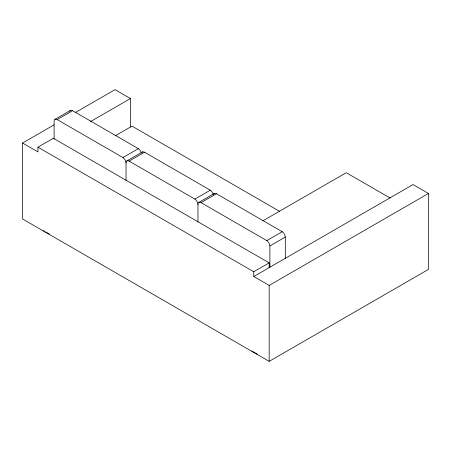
<?xml version="1.0" encoding="UTF-8"?>
<svg xmlns="http://www.w3.org/2000/svg" width="451" height="451" viewBox="0 0 451 451"><rect width="100%" height="100%" fill="white"/><g stroke="black" fill="none" stroke-linecap="round" stroke-linejoin="round"><path stroke-width="0.68" d="M54.983 119.346L70.401 110.45M54.097 138.897L54.097 121.37A4.284 2.475 60 0 1 57.181 119.588L72.594 110.692L138.361 148.661A4.668 2.695 60 0 1 141.298 153.019M22.55 143.035L37.963 151.931L37.963 147.189L253.761 271.773L253.761 276.519L413.037 184.566L428.45 193.462L428.45 269.405L269.174 361.358L22.55 218.972L22.55 143.035L54.188 124.769M75.486 112.474L115.033 89.642L130.446 98.538L130.446 127.019M37.963 147.189L53.376 138.288L269.174 262.877L269.174 267.623M90.397 121.663L130.446 98.538M115.276 135.774L131.991 126.128L279.451 211.26M57.181 119.588L122.948 157.557L138.361 148.661M126.917 160.877L142.33 151.976M126.026 180.428L126.026 162.901A4.284 2.475 60 0 1 129.11 161.12L144.523 152.218L210.29 190.187A4.668 2.695 60 0 1 213.227 194.544M129.11 161.12L194.877 199.088L210.29 190.187M198.846 202.403L214.264 193.507M197.961 221.954L197.961 204.427A4.284 2.475 60 0 1 201.045 202.646L216.457 193.75L282.225 231.718A4.668 2.695 60 0 1 285.308 237.057L285.308 258.795M262.995 220.759L346.244 172.699L390.171 198.062M201.045 202.646L266.812 240.62L282.225 231.718M269.89 267.691L269.89 245.958L285.308 237.057M253.761 271.773L269.174 262.877M253.761 276.519L269.174 285.421L428.45 193.462M43.397 230.67L44.519 231.318M45.641 231.966L49.565 234.227M251.827 351.008L257.436 354.244M269.174 285.421L269.174 361.358M69.73 111.228A4.284 2.475 60 0 1 72.594 110.692M122.948 157.557A4.668 2.695 60 0 1 126.026 162.901M141.665 152.754A4.284 2.475 60 0 1 144.523 152.218M194.877 199.088A4.668 2.695 60 0 1 197.961 204.427M213.47 194.657A4.284 2.475 60 0 1 216.457 193.75M266.812 240.62A4.668 2.695 60 0 1 269.89 245.958"/></g></svg>
